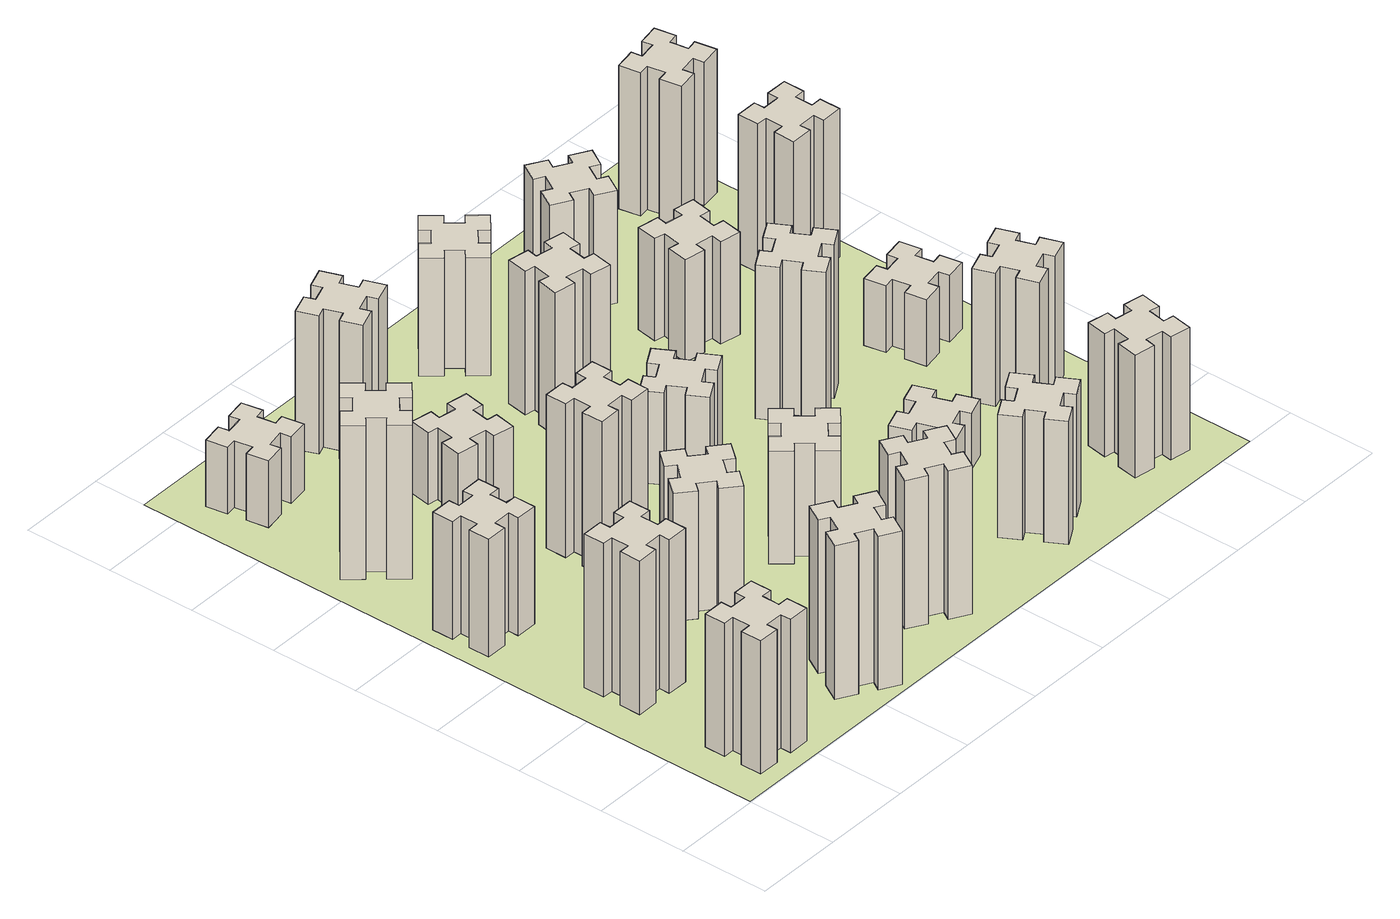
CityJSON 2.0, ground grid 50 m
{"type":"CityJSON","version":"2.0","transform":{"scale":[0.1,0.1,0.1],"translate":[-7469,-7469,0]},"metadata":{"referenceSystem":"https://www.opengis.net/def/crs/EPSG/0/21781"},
"CityObjects":{
"building1":{"type":"Building","attributes":{"class":"1000","function":"1000","usage":"1000","yearOfConstruction":2016,"roofType":"1000","measuredHeight":78,"storeysAboveGround":30,"storeysBelowGround":0},"geometry":[{"type":"Solid","lod":"1","boundaries":[[[[0,1,2,3,4,5,6,7,8,9,10,11,12,13,14,15,16,17,18,19]],[[17,16,20,21]],[[16,15,22,20]],[[15,14,23,22]],[[14,13,24,23]],[[13,12,25,24]],[[12,11,26,25]],[[11,10,27,26]],[[10,9,28,27]],[[9,8,29,28]],[[8,7,30,29]],[[7,6,31,30]],[[6,5,32,31]],[[5,4,33,32]],[[4,3,34,33]],[[3,2,35,34]],[[2,1,36,35]],[[1,0,37,36]],[[0,19,38,37]],[[19,18,39,38]],[[18,17,21,39]],[[24,25,26,27,28,29,30,31,32,33,34,35,36,37,38,39,21,20,22,23]]]]}]},
"building2":{"type":"Building","attributes":{"class":"1000","function":"1000","usage":"1000","yearOfConstruction":2016,"roofType":"1000","measuredHeight":90,"storeysAboveGround":30,"storeysBelowGround":0},"geometry":[{"type":"Solid","lod":"1","boundaries":[[[[40,41,42,43,44,45,46,47,48,49,50,51,52,53,54,55,56,57,58,59]],[[57,56,60,61]],[[56,55,62,60]],[[55,54,63,62]],[[54,53,64,63]],[[53,52,65,64]],[[52,51,66,65]],[[51,50,67,66]],[[50,49,68,67]],[[49,48,69,68]],[[48,47,70,69]],[[47,46,71,70]],[[46,45,72,71]],[[45,44,73,72]],[[44,43,74,73]],[[43,42,75,74]],[[42,41,76,75]],[[41,40,77,76]],[[40,59,78,77]],[[59,58,79,78]],[[58,57,61,79]],[[64,65,66,67,68,69,70,71,72,73,74,75,76,77,78,79,61,60,62,63]]]]}]},
"building3":{"type":"Building","attributes":{"class":"1000","function":"1000","usage":"1000","yearOfConstruction":2016,"roofType":"1000","measuredHeight":69,"storeysAboveGround":30,"storeysBelowGround":0},"geometry":[{"type":"Solid","lod":"1","boundaries":[[[[80,81,82,83,84,85,86,87,88,89,90,91,92,93,94,95,96,97,98,99]],[[97,96,100,101]],[[96,95,102,100]],[[95,94,103,102]],[[94,93,104,103]],[[93,92,105,104]],[[92,91,106,105]],[[91,90,107,106]],[[90,89,108,107]],[[89,88,109,108]],[[88,87,110,109]],[[87,86,111,110]],[[86,85,112,111]],[[85,84,113,112]],[[84,83,114,113]],[[83,82,115,114]],[[82,81,116,115]],[[81,80,117,116]],[[80,99,118,117]],[[99,98,119,118]],[[98,97,101,119]],[[104,105,106,107,108,109,110,111,112,113,114,115,116,117,118,119,101,100,102,103]]]]}]},
"building4":{"type":"Building","attributes":{"class":"1000","function":"1000","usage":"1000","yearOfConstruction":2016,"roofType":"1000","measuredHeight":90,"storeysAboveGround":30,"storeysBelowGround":0},"geometry":[{"type":"Solid","lod":"1","boundaries":[[[[120,121,122,123,124,125,126,127,128,129,130,131,132,133,134,135,136,137,138,139]],[[137,136,140,141]],[[136,135,142,140]],[[135,134,143,142]],[[134,133,144,143]],[[133,132,145,144]],[[132,131,146,145]],[[131,130,147,146]],[[130,129,148,147]],[[129,128,149,148]],[[128,127,150,149]],[[127,126,151,150]],[[126,125,152,151]],[[125,124,153,152]],[[124,123,154,153]],[[123,122,155,154]],[[122,121,156,155]],[[121,120,157,156]],[[120,139,158,157]],[[139,138,159,158]],[[138,137,141,159]],[[144,145,146,147,148,149,150,151,152,153,154,155,156,157,158,159,141,140,142,143]]]]}]},
"building5":{"type":"Building","attributes":{"class":"1000","function":"1000","usage":"1000","yearOfConstruction":2016,"roofType":"1000","measuredHeight":90,"storeysAboveGround":30,"storeysBelowGround":0},"geometry":[{"type":"Solid","lod":"1","boundaries":[[[[160,161,162,163,164,165,166,167,168,169,170,171,172,173,174,175,176,177,178,179]],[[177,176,180,181]],[[176,175,182,180]],[[175,174,183,182]],[[174,173,184,183]],[[173,172,185,184]],[[172,171,186,185]],[[171,170,187,186]],[[170,169,188,187]],[[169,168,189,188]],[[168,167,190,189]],[[167,166,191,190]],[[166,165,192,191]],[[165,164,193,192]],[[164,163,194,193]],[[163,162,195,194]],[[162,161,196,195]],[[161,160,197,196]],[[160,179,198,197]],[[179,178,199,198]],[[178,177,181,199]],[[184,185,186,187,188,189,190,191,192,193,194,195,196,197,198,199,181,180,182,183]]]]}]},
"building6":{"type":"Building","attributes":{"class":"1000","function":"1000","usage":"1000","yearOfConstruction":2016,"roofType":"1000","measuredHeight":39,"storeysAboveGround":30,"storeysBelowGround":0},"geometry":[{"type":"Solid","lod":"1","boundaries":[[[[200,201,202,203,204,205,206,207,208,209,210,211,212,213,214,215,216,217,218,219]],[[217,216,220,221]],[[216,215,222,220]],[[215,214,223,222]],[[214,213,224,223]],[[213,212,225,224]],[[212,211,226,225]],[[211,210,227,226]],[[210,209,228,227]],[[209,208,229,228]],[[208,207,230,229]],[[207,206,231,230]],[[206,205,232,231]],[[205,204,233,232]],[[204,203,234,233]],[[203,202,235,234]],[[202,201,236,235]],[[201,200,237,236]],[[200,219,238,237]],[[219,218,239,238]],[[218,217,221,239]],[[224,225,226,227,228,229,230,231,232,233,234,235,236,237,238,239,221,220,222,223]]]]}]},
"building7":{"type":"Building","attributes":{"class":"1000","function":"1000","usage":"1000","yearOfConstruction":2016,"roofType":"1000","measuredHeight":75,"storeysAboveGround":30,"storeysBelowGround":0},"geometry":[{"type":"Solid","lod":"1","boundaries":[[[[240,241,242,243,244,245,246,247,248,249,250,251,252,253,254,255,256,257,258,259]],[[257,256,260,261]],[[256,255,262,260]],[[255,254,263,262]],[[254,253,264,263]],[[253,252,265,264]],[[252,251,266,265]],[[251,250,267,266]],[[250,249,268,267]],[[249,248,269,268]],[[248,247,270,269]],[[247,246,271,270]],[[246,245,272,271]],[[245,244,273,272]],[[244,243,274,273]],[[243,242,275,274]],[[242,241,276,275]],[[241,240,277,276]],[[240,259,278,277]],[[259,258,279,278]],[[258,257,261,279]],[[264,265,266,267,268,269,270,271,272,273,274,275,276,277,278,279,261,260,262,263]]]]}]},
"building8":{"type":"Building","attributes":{"class":"1000","function":"1000","usage":"1000","yearOfConstruction":2016,"roofType":"1000","measuredHeight":90,"storeysAboveGround":30,"storeysBelowGround":0},"geometry":[{"type":"Solid","lod":"1","boundaries":[[[[280,281,282,283,284,285,286,287,288,289,290,291,292,293,294,295,296,297,298,299]],[[297,296,300,301]],[[296,295,302,300]],[[295,294,303,302]],[[294,293,304,303]],[[293,292,305,304]],[[292,291,306,305]],[[291,290,307,306]],[[290,289,308,307]],[[289,288,309,308]],[[288,287,310,309]],[[287,286,311,310]],[[286,285,312,311]],[[285,284,313,312]],[[284,283,314,313]],[[283,282,315,314]],[[282,281,316,315]],[[281,280,317,316]],[[280,299,318,317]],[[299,298,319,318]],[[298,297,301,319]],[[304,305,306,307,308,309,310,311,312,313,314,315,316,317,318,319,301,300,302,303]]]]}]},
"building9":{"type":"Building","attributes":{"class":"1000","function":"1000","usage":"1000","yearOfConstruction":2016,"roofType":"1000","measuredHeight":42,"storeysAboveGround":30,"storeysBelowGround":0},"geometry":[{"type":"Solid","lod":"1","boundaries":[[[[320,321,322,323,324,325,326,327,328,329,330,331,332,333,334,335,336,337,338,339]],[[337,336,340,341]],[[336,335,342,340]],[[335,334,343,342]],[[334,333,344,343]],[[333,332,345,344]],[[332,331,346,345]],[[331,330,347,346]],[[330,329,348,347]],[[329,328,349,348]],[[328,327,350,349]],[[327,326,351,350]],[[326,325,352,351]],[[325,324,353,352]],[[324,323,354,353]],[[323,322,355,354]],[[322,321,356,355]],[[321,320,357,356]],[[320,339,358,357]],[[339,338,359,358]],[[338,337,341,359]],[[344,345,346,347,348,349,350,351,352,353,354,355,356,357,358,359,341,340,342,343]]]]}]},
"building10":{"type":"Building","attributes":{"class":"1000","function":"1000","usage":"1000","yearOfConstruction":2016,"roofType":"1000","measuredHeight":87,"storeysAboveGround":30,"storeysBelowGround":0},"geometry":[{"type":"Solid","lod":"1","boundaries":[[[[360,361,362,363,364,365,366,367,368,369,370,371,372,373,374,375,376,377,378,379]],[[377,376,380,381]],[[376,375,382,380]],[[375,374,383,382]],[[374,373,384,383]],[[373,372,385,384]],[[372,371,386,385]],[[371,370,387,386]],[[370,369,388,387]],[[369,368,389,388]],[[368,367,390,389]],[[367,366,391,390]],[[366,365,392,391]],[[365,364,393,392]],[[364,363,394,393]],[[363,362,395,394]],[[362,361,396,395]],[[361,360,397,396]],[[360,379,398,397]],[[379,378,399,398]],[[378,377,381,399]],[[384,385,386,387,388,389,390,391,392,393,394,395,396,397,398,399,381,380,382,383]]]]}]},
"building11":{"type":"Building","attributes":{"class":"1000","function":"1000","usage":"1000","yearOfConstruction":2016,"roofType":"1000","measuredHeight":81,"storeysAboveGround":30,"storeysBelowGround":0},"geometry":[{"type":"Solid","lod":"1","boundaries":[[[[400,401,402,403,404,405,406,407,408,409,410,411,412,413,414,415,416,417,418,419]],[[417,416,420,421]],[[416,415,422,420]],[[415,414,423,422]],[[414,413,424,423]],[[413,412,425,424]],[[412,411,426,425]],[[411,410,427,426]],[[410,409,428,427]],[[409,408,429,428]],[[408,407,430,429]],[[407,406,431,430]],[[406,405,432,431]],[[405,404,433,432]],[[404,403,434,433]],[[403,402,435,434]],[[402,401,436,435]],[[401,400,437,436]],[[400,419,438,437]],[[419,418,439,438]],[[418,417,421,439]],[[424,425,426,427,428,429,430,431,432,433,434,435,436,437,438,439,421,420,422,423]]]]}]},
"building12":{"type":"Building","attributes":{"class":"1000","function":"1000","usage":"1000","yearOfConstruction":2016,"roofType":"1000","measuredHeight":66,"storeysAboveGround":30,"storeysBelowGround":0},"geometry":[{"type":"Solid","lod":"1","boundaries":[[[[440,441,442,443,444,445,446,447,448,449,450,451,452,453,454,455,456,457,458,459]],[[457,456,460,461]],[[456,455,462,460]],[[455,454,463,462]],[[454,453,464,463]],[[453,452,465,464]],[[452,451,466,465]],[[451,450,467,466]],[[450,449,468,467]],[[449,448,469,468]],[[448,447,470,469]],[[447,446,471,470]],[[446,445,472,471]],[[445,444,473,472]],[[444,443,474,473]],[[443,442,475,474]],[[442,441,476,475]],[[441,440,477,476]],[[440,459,478,477]],[[459,458,479,478]],[[458,457,461,479]],[[464,465,466,467,468,469,470,471,472,473,474,475,476,477,478,479,461,460,462,463]]]]}]},
"building13":{"type":"Building","attributes":{"class":"1000","function":"1000","usage":"1000","yearOfConstruction":2016,"roofType":"1000","measuredHeight":54,"storeysAboveGround":30,"storeysBelowGround":0},"geometry":[{"type":"Solid","lod":"1","boundaries":[[[[480,481,482,483,484,485,486,487,488,489,490,491,492,493,494,495,496,497,498,499]],[[497,496,500,501]],[[496,495,502,500]],[[495,494,503,502]],[[494,493,504,503]],[[493,492,505,504]],[[492,491,506,505]],[[491,490,507,506]],[[490,489,508,507]],[[489,488,509,508]],[[488,487,510,509]],[[487,486,511,510]],[[486,485,512,511]],[[485,484,513,512]],[[484,483,514,513]],[[483,482,515,514]],[[482,481,516,515]],[[481,480,517,516]],[[480,499,518,517]],[[499,498,519,518]],[[498,497,501,519]],[[504,505,506,507,508,509,510,511,512,513,514,515,516,517,518,519,501,500,502,503]]]]}]},
"building14":{"type":"Building","attributes":{"class":"1000","function":"1000","usage":"1000","yearOfConstruction":2016,"roofType":"1000","measuredHeight":84,"storeysAboveGround":30,"storeysBelowGround":0},"geometry":[{"type":"Solid","lod":"1","boundaries":[[[[520,521,522,523,524,525,526,527,528,529,530,531,532,533,534,535,536,537,538,539]],[[537,536,540,541]],[[536,535,542,540]],[[535,534,543,542]],[[534,533,544,543]],[[533,532,545,544]],[[532,531,546,545]],[[531,530,547,546]],[[530,529,548,547]],[[529,528,549,548]],[[528,527,550,549]],[[527,526,551,550]],[[526,525,552,551]],[[525,524,553,552]],[[524,523,554,553]],[[523,522,555,554]],[[522,521,556,555]],[[521,520,557,556]],[[520,539,558,557]],[[539,538,559,558]],[[538,537,541,559]],[[544,545,546,547,548,549,550,551,552,553,554,555,556,557,558,559,541,540,542,543]]]]}]},
"building15":{"type":"Building","attributes":{"class":"1000","function":"1000","usage":"1000","yearOfConstruction":2016,"roofType":"1000","measuredHeight":72,"storeysAboveGround":30,"storeysBelowGround":0},"geometry":[{"type":"Solid","lod":"1","boundaries":[[[[560,561,562,563,564,565,566,567,568,569,570,571,572,573,574,575,576,577,578,579]],[[577,576,580,581]],[[576,575,582,580]],[[575,574,583,582]],[[574,573,584,583]],[[573,572,585,584]],[[572,571,586,585]],[[571,570,587,586]],[[570,569,588,587]],[[569,568,589,588]],[[568,567,590,589]],[[567,566,591,590]],[[566,565,592,591]],[[565,564,593,592]],[[564,563,594,593]],[[563,562,595,594]],[[562,561,596,595]],[[561,560,597,596]],[[560,579,598,597]],[[579,578,599,598]],[[578,577,581,599]],[[584,585,586,587,588,589,590,591,592,593,594,595,596,597,598,599,581,580,582,583]]]]}]},
"building16":{"type":"Building","attributes":{"class":"1000","function":"1000","usage":"1000","yearOfConstruction":2016,"roofType":"1000","measuredHeight":69,"storeysAboveGround":30,"storeysBelowGround":0},"geometry":[{"type":"Solid","lod":"1","boundaries":[[[[600,601,602,603,604,605,606,607,608,609,610,611,612,613,614,615,616,617,618,619]],[[617,616,620,621]],[[616,615,622,620]],[[615,614,623,622]],[[614,613,624,623]],[[613,612,625,624]],[[612,611,626,625]],[[611,610,627,626]],[[610,609,628,627]],[[609,608,629,628]],[[608,607,630,629]],[[607,606,631,630]],[[606,605,632,631]],[[605,604,633,632]],[[604,603,634,633]],[[603,602,635,634]],[[602,601,636,635]],[[601,600,637,636]],[[600,619,638,637]],[[619,618,639,638]],[[618,617,621,639]],[[624,625,626,627,628,629,630,631,632,633,634,635,636,637,638,639,621,620,622,623]]]]}]},
"building17":{"type":"Building","attributes":{"class":"1000","function":"1000","usage":"1000","yearOfConstruction":2016,"roofType":"1000","measuredHeight":33,"storeysAboveGround":30,"storeysBelowGround":0},"geometry":[{"type":"Solid","lod":"1","boundaries":[[[[640,641,642,643,644,645,646,647,648,649,650,651,652,653,654,655,656,657,658,659]],[[657,656,660,661]],[[656,655,662,660]],[[655,654,663,662]],[[654,653,664,663]],[[653,652,665,664]],[[652,651,666,665]],[[651,650,667,666]],[[650,649,668,667]],[[649,648,669,668]],[[648,647,670,669]],[[647,646,671,670]],[[646,645,672,671]],[[645,644,673,672]],[[644,643,674,673]],[[643,642,675,674]],[[642,641,676,675]],[[641,640,677,676]],[[640,659,678,677]],[[659,658,679,678]],[[658,657,661,679]],[[664,665,666,667,668,669,670,671,672,673,674,675,676,677,678,679,661,660,662,663]]]]}]},
"building18":{"type":"Building","attributes":{"class":"1000","function":"1000","usage":"1000","yearOfConstruction":2016,"roofType":"1000","measuredHeight":90,"storeysAboveGround":30,"storeysBelowGround":0},"geometry":[{"type":"Solid","lod":"1","boundaries":[[[[680,681,682,683,684,685,686,687,688,689,690,691,692,693,694,695,696,697,698,699]],[[697,696,700,701]],[[696,695,702,700]],[[695,694,703,702]],[[694,693,704,703]],[[693,692,705,704]],[[692,691,706,705]],[[691,690,707,706]],[[690,689,708,707]],[[689,688,709,708]],[[688,687,710,709]],[[687,686,711,710]],[[686,685,712,711]],[[685,684,713,712]],[[684,683,714,713]],[[683,682,715,714]],[[682,681,716,715]],[[681,680,717,716]],[[680,699,718,717]],[[699,698,719,718]],[[698,697,701,719]],[[704,705,706,707,708,709,710,711,712,713,714,715,716,717,718,719,701,700,702,703]]]]}]},
"building19":{"type":"Building","attributes":{"class":"1000","function":"1000","usage":"1000","yearOfConstruction":2016,"roofType":"1000","measuredHeight":72,"storeysAboveGround":30,"storeysBelowGround":0},"geometry":[{"type":"Solid","lod":"1","boundaries":[[[[720,721,722,723,724,725,726,727,728,729,730,731,732,733,734,735,736,737,738,739]],[[737,736,740,741]],[[736,735,742,740]],[[735,734,743,742]],[[734,733,744,743]],[[733,732,745,744]],[[732,731,746,745]],[[731,730,747,746]],[[730,729,748,747]],[[729,728,749,748]],[[728,727,750,749]],[[727,726,751,750]],[[726,725,752,751]],[[725,724,753,752]],[[724,723,754,753]],[[723,722,755,754]],[[722,721,756,755]],[[721,720,757,756]],[[720,739,758,757]],[[739,738,759,758]],[[738,737,741,759]],[[744,745,746,747,748,749,750,751,752,753,754,755,756,757,758,759,741,740,742,743]]]]}]},
"building20":{"type":"Building","attributes":{"class":"1000","function":"1000","usage":"1000","yearOfConstruction":2016,"roofType":"1000","measuredHeight":60,"storeysAboveGround":30,"storeysBelowGround":0},"geometry":[{"type":"Solid","lod":"1","boundaries":[[[[760,761,762,763,764,765,766,767,768,769,770,771,772,773,774,775,776,777,778,779]],[[777,776,780,781]],[[776,775,782,780]],[[775,774,783,782]],[[774,773,784,783]],[[773,772,785,784]],[[772,771,786,785]],[[771,770,787,786]],[[770,769,788,787]],[[769,768,789,788]],[[768,767,790,789]],[[767,766,791,790]],[[766,765,792,791]],[[765,764,793,792]],[[764,763,794,793]],[[763,762,795,794]],[[762,761,796,795]],[[761,760,797,796]],[[760,779,798,797]],[[779,778,799,798]],[[778,777,781,799]],[[784,785,786,787,788,789,790,791,792,793,794,795,796,797,798,799,781,780,782,783]]]]}]},
"building21":{"type":"Building","attributes":{"class":"1000","function":"1000","usage":"1000","yearOfConstruction":2016,"roofType":"1000","measuredHeight":66,"storeysAboveGround":30,"storeysBelowGround":0},"geometry":[{"type":"Solid","lod":"1","boundaries":[[[[800,801,802,803,804,805,806,807,808,809,810,811,812,813,814,815,816,817,818,819]],[[817,816,820,821]],[[816,815,822,820]],[[815,814,823,822]],[[814,813,824,823]],[[813,812,825,824]],[[812,811,826,825]],[[811,810,827,826]],[[810,809,828,827]],[[809,808,829,828]],[[808,807,830,829]],[[807,806,831,830]],[[806,805,832,831]],[[805,804,833,832]],[[804,803,834,833]],[[803,802,835,834]],[[802,801,836,835]],[[801,800,837,836]],[[800,819,838,837]],[[819,818,839,838]],[[818,817,821,839]],[[824,825,826,827,828,829,830,831,832,833,834,835,836,837,838,839,821,820,822,823]]]]}]},
"building22":{"type":"Building","attributes":{"class":"1000","function":"1000","usage":"1000","yearOfConstruction":2016,"roofType":"1000","measuredHeight":78,"storeysAboveGround":30,"storeysBelowGround":0},"geometry":[{"type":"Solid","lod":"1","boundaries":[[[[840,841,842,843,844,845,846,847,848,849,850,851,852,853,854,855,856,857,858,859]],[[857,856,860,861]],[[856,855,862,860]],[[855,854,863,862]],[[854,853,864,863]],[[853,852,865,864]],[[852,851,866,865]],[[851,850,867,866]],[[850,849,868,867]],[[849,848,869,868]],[[848,847,870,869]],[[847,846,871,870]],[[846,845,872,871]],[[845,844,873,872]],[[844,843,874,873]],[[843,842,875,874]],[[842,841,876,875]],[[841,840,877,876]],[[840,859,878,877]],[[859,858,879,878]],[[858,857,861,879]],[[864,865,866,867,868,869,870,871,872,873,874,875,876,877,878,879,861,860,862,863]]]]}]},
"building23":{"type":"Building","attributes":{"class":"1000","function":"1000","usage":"1000","yearOfConstruction":2016,"roofType":"1000","measuredHeight":39,"storeysAboveGround":30,"storeysBelowGround":0},"geometry":[{"type":"Solid","lod":"1","boundaries":[[[[880,881,882,883,884,885,886,887,888,889,890,891,892,893,894,895,896,897,898,899]],[[897,896,900,901]],[[896,895,902,900]],[[895,894,903,902]],[[894,893,904,903]],[[893,892,905,904]],[[892,891,906,905]],[[891,890,907,906]],[[890,889,908,907]],[[889,888,909,908]],[[888,887,910,909]],[[887,886,911,910]],[[886,885,912,911]],[[885,884,913,912]],[[884,883,914,913]],[[883,882,915,914]],[[882,881,916,915]],[[881,880,917,916]],[[880,899,918,917]],[[899,898,919,918]],[[898,897,901,919]],[[904,905,906,907,908,909,910,911,912,913,914,915,916,917,918,919,901,900,902,903]]]]}]},
"building24":{"type":"Building","attributes":{"class":"1000","function":"1000","usage":"1000","yearOfConstruction":2016,"roofType":"1000","measuredHeight":87,"storeysAboveGround":30,"storeysBelowGround":0},"geometry":[{"type":"Solid","lod":"1","boundaries":[[[[920,921,922,923,924,925,926,927,928,929,930,931,932,933,934,935,936,937,938,939]],[[937,936,940,941]],[[936,935,942,940]],[[935,934,943,942]],[[934,933,944,943]],[[933,932,945,944]],[[932,931,946,945]],[[931,930,947,946]],[[930,929,948,947]],[[929,928,949,948]],[[928,927,950,949]],[[927,926,951,950]],[[926,925,952,951]],[[925,924,953,952]],[[924,923,954,953]],[[923,922,955,954]],[[922,921,956,955]],[[921,920,957,956]],[[920,939,958,957]],[[939,938,959,958]],[[938,937,941,959]],[[944,945,946,947,948,949,950,951,952,953,954,955,956,957,958,959,941,940,942,943]]]]}]},
"building25":{"type":"Building","attributes":{"class":"1000","function":"1000","usage":"1000","yearOfConstruction":2016,"roofType":"1000","measuredHeight":84,"storeysAboveGround":30,"storeysBelowGround":0},"geometry":[{"type":"Solid","lod":"1","boundaries":[[[[960,961,962,963,964,965,966,967,968,969,970,971,972,973,974,975,976,977,978,979]],[[977,976,980,981]],[[976,975,982,980]],[[975,974,983,982]],[[974,973,984,983]],[[973,972,985,984]],[[972,971,986,985]],[[971,970,987,986]],[[970,969,988,987]],[[969,968,989,988]],[[968,967,990,989]],[[967,966,991,990]],[[966,965,992,991]],[[965,964,993,992]],[[964,963,994,993]],[[963,962,995,994]],[[962,961,996,995]],[[961,960,997,996]],[[960,979,998,997]],[[979,978,999,998]],[[978,977,981,999]],[[984,985,986,987,988,989,990,991,992,993,994,995,996,997,998,999,981,980,982,983]]]]}]},
"landuse1":{"type":"LandUse","attributes":{"name":"plot1","function":"1010"},"geometry":[{"type":"MultiSurface","lod":"1","boundaries":[[[1000,1001,1002,1003]]]}]}
},
"vertices":[
[265,325,0],[265,225,0],[205,225,0],[205,105,0],[325,105,0],[325,165,0],[425,165,0],[425,105,0],[545,105,0],[545,225,0],[485,225,0],[485,325,0],[545,325,0],[545,445,0],[425,445,0],[425,385,0],[325,385,0],[325,445,0],[205,445,0],[205,325,0],[325,385,780],[325,445,780],[425,385,780],[425,445,780],[545,445,780],[545,325,780],[485,325,780],[485,225,780],[545,225,780],[545,105,780],[425,105,780],[425,165,780],[325,165,780],[325,105,780],[205,105,780],[205,225,780],[265,225,780],[265,325,780],[205,325,780],[205,445,780],
[265,1065,0],[265,965,0],[205,965,0],[205,845,0],[325,845,0],[325,905,0],[425,905,0],[425,845,0],[545,845,0],[545,965,0],[485,965,0],[485,1065,0],[545,1065,0],[545,1185,0],[425,1185,0],[425,1125,0],[325,1125,0],[325,1185,0],[205,1185,0],[205,1065,0],[325,1125,900],[325,1185,900],[425,1125,900],[425,1185,900],[545,1185,900],[545,1065,900],[485,1065,900],[485,965,900],[545,965,900],[545,845,900],[425,845,900],[425,905,900],[325,905,900],[325,845,900],[205,845,900],[205,965,900],[265,965,900],[265,1065,900],[205,1065,900],[205,1185,900],
[325,1965,0],[225,1965,0],[225,2025,0],[105,2025,0],[105,1905,0],[165,1905,0],[165,1805,0],[105,1805,0],[105,1685,0],[225,1685,0],[225,1745,0],[325,1745,0],[325,1685,0],[445,1685,0],[445,1805,0],[385,1805,0],[385,1905,0],[445,1905,0],[445,2025,0],[325,2025,0],[385,1905,690],[445,1905,690],[385,1805,690],[445,1805,690],[445,1685,690],[325,1685,690],[325,1745,690],[225,1745,690],[225,1685,690],[105,1685,690],[105,1805,690],[165,1805,690],[165,1905,690],[105,1905,690],[105,2025,690],[225,2025,690],[225,1965,690],[325,1965,690],[325,2025,690],[445,2025,690],
[492,2628,0],[427,2704,0],[473,2743,0],[396,2835,0],[304,2758,0],[343,2712,0],[266,2647,0],[228,2693,0],[136,2616,0],[213,2524,0],[259,2563,0],[323,2486,0],[277,2448,0],[354,2356,0],[446,2433,0],[408,2479,0],[484,2543,0],[523,2497,0],[615,2574,0],[538,2666,0],[484,2543,900],[523,2497,900],[408,2479,900],[446,2433,900],[354,2356,900],[277,2448,900],[323,2486,900],[259,2563,900],[213,2524,900],[136,2616,900],[228,2693,900],[266,2647,900],[343,2712,900],[304,2758,900],[396,2835,900],[473,2743,900],[427,2704,900],[492,2628,900],[538,2666,900],[615,2574,900],
[1214,346,0],[1127,396,0],[1157,448,0],[1053,508,0],[993,404,0],[1045,374,0],[995,287,0],[943,317,0],[883,213,0],[987,153,0],[1017,205,0],[1104,155,0],[1074,103,0],[1178,43,0],[1238,147,0],[1186,177,0],[1236,264,0],[1288,234,0],[1348,338,0],[1244,398,0],[1236,264,900],[1288,234,900],[1186,177,900],[1238,147,900],[1178,43,900],[1074,103,900],[1104,155,900],[1017,205,900],[987,153,900],[883,213,900],[943,317,900],[995,287,900],[1045,374,900],[993,404,900],[1053,508,900],[1157,448,900],[1127,396,900],[1214,346,900],[1244,398,900],[1348,338,900],
[492,3305,0],[475,3404,0],[534,3414,0],[513,3532,0],[395,3511,0],[405,3452,0],[307,3435,0],[297,3494,0],[178,3473,0],[199,3355,0],[258,3365,0],[276,3267,0],[217,3257,0],[237,3138,0],[356,3159,0],[345,3218,0],[444,3236,0],[454,3177,0],[572,3197,0],[551,3316,0],[444,3236,390],[454,3177,390],[345,3218,390],[356,3159,390],[237,3138,390],[217,3257,390],[276,3267,390],[258,3365,390],[199,3355,390],[178,3473,390],[297,3494,390],[307,3435,390],[405,3452,390],[395,3511,390],[513,3532,390],[534,3414,390],[475,3404,390],[492,3305,390],[551,3316,390],[572,3197,390],
[1224,1267,0],[1148,1332,0],[1186,1378,0],[1094,1455,0],[1017,1363,0],[1063,1324,0],[999,1248,0],[953,1286,0],[876,1194,0],[968,1117,0],[1006,1163,0],[1083,1099,0],[1044,1053,0],[1136,976,0],[1213,1068,0],[1167,1106,0],[1232,1183,0],[1278,1144,0],[1355,1236,0],[1263,1313,0],[1232,1183,750],[1278,1144,750],[1167,1106,750],[1213,1068,750],[1136,976,750],[1044,1053,750],[1083,1099,750],[1006,1163,750],[968,1117,750],[876,1194,750],[953,1286,750],[999,1248,750],[1063,1324,750],[1017,1363,750],[1094,1455,750],[1186,1378,750],[1148,1332,750],[1224,1267,750],[1263,1313,750],[1355,1236,750],
[1165,1965,0],[1065,1965,0],[1065,2025,0],[945,2025,0],[945,1905,0],[1005,1905,0],[1005,1805,0],[945,1805,0],[945,1685,0],[1065,1685,0],[1065,1745,0],[1165,1745,0],[1165,1685,0],[1285,1685,0],[1285,1805,0],[1225,1805,0],[1225,1905,0],[1285,1905,0],[1285,2025,0],[1165,2025,0],[1225,1905,900],[1285,1905,900],[1225,1805,900],[1285,1805,900],[1285,1685,900],[1165,1685,900],[1165,1745,900],[1065,1745,900],[1065,1685,900],[945,1685,900],[945,1805,900],[1005,1805,900],[1005,1905,900],[945,1905,900],[945,2025,900],[1065,2025,900],[1065,1965,900],[1165,1965,900],[1165,2025,900],[1285,2025,900],
[1115,2527,0],[1132,2625,0],[1191,2615,0],[1212,2733,0],[1094,2754,0],[1084,2695,0],[985,2712,0],[996,2771,0],[877,2792,0],[857,2674,0],[916,2664,0],[898,2565,0],[839,2576,0],[818,2457,0],[937,2437,0],[947,2496,0],[1045,2478,0],[1035,2419,0],[1153,2398,0],[1174,2517,0],[1045,2478,420],[1035,2419,420],[947,2496,420],[937,2437,420],[818,2457,420],[839,2576,420],[898,2565,420],[916,2664,420],[857,2674,420],[877,2792,420],[996,2771,420],[985,2712,420],[1084,2695,420],[1094,2754,420],[1212,2733,420],[1191,2615,420],[1132,2625,420],[1115,2527,420],[1174,2517,420],[1153,2398,420],
[1657,305,0],[1744,255,0],[1714,203,0],[1818,143,0],[1878,247,0],[1826,277,0],[1876,364,0],[1928,334,0],[1988,438,0],[1884,498,0],[1854,446,0],[1767,496,0],[1797,548,0],[1693,608,0],[1633,504,0],[1685,474,0],[1635,387,0],[1583,417,0],[1523,313,0],[1627,253,0],[1635,387,870],[1583,417,870],[1685,474,870],[1633,504,870],[1693,608,870],[1797,548,870],[1767,496,870],[1854,446,870],[1884,498,870],[1988,438,870],[1928,334,870],[1876,364,870],[1826,277,870],[1878,247,870],[1818,143,870],[1714,203,870],[1744,255,870],[1657,305,870],[1627,253,870],[1523,313,870],
[1006,3215,0],[1100,3249,0],[1120,3193,0],[1233,3234,0],[1192,3347,0],[1136,3326,0],[1102,3420,0],[1158,3440,0],[1117,3553,0],[1004,3512,0],[1025,3456,0],[931,3422,0],[910,3478,0],[797,3437,0],[839,3324,0],[895,3345,0],[929,3251,0],[873,3230,0],[914,3117,0],[1027,3159,0],[929,3251,810],[873,3230,810],[895,3345,810],[839,3324,810],[797,3437,810],[910,3478,810],[931,3422,810],[1025,3456,810],[1004,3512,810],[1117,3553,810],[1158,3440,810],[1102,3420,810],[1136,3326,810],[1192,3347,810],[1233,3234,810],[1120,3193,810],[1100,3249,810],[1006,3215,810],[1027,3159,810],[914,3117,810],
[1788,999,0],[1864,1063,0],[1903,1017,0],[1995,1094,0],[1918,1186,0],[1872,1148,0],[1807,1224,0],[1853,1263,0],[1776,1355,0],[1684,1278,0],[1723,1232,0],[1646,1167,0],[1608,1213,0],[1516,1136,0],[1593,1044,0],[1639,1083,0],[1703,1006,0],[1657,968,0],[1734,876,0],[1826,953,0],[1703,1006,660],[1657,968,660],[1639,1083,660],[1593,1044,660],[1516,1136,660],[1608,1213,660],[1646,1167,660],[1723,1232,660],[1684,1278,660],[1776,1355,660],[1853,1263,660],[1807,1224,660],[1872,1148,660],[1918,1186,660],[1995,1094,660],[1903,1017,660],[1864,1063,660],[1788,999,660],[1826,953,660],[1734,876,660],
[1844,2076,0],[1757,2026,0],[1727,2078,0],[1623,2018,0],[1683,1914,0],[1735,1944,0],[1785,1857,0],[1733,1827,0],[1793,1723,0],[1897,1783,0],[1867,1835,0],[1954,1885,0],[1984,1833,0],[2088,1893,0],[2028,1997,0],[1976,1967,0],[1926,2054,0],[1978,2084,0],[1918,2188,0],[1814,2128,0],[1926,2054,540],[1978,2084,540],[1976,1967,540],[2028,1997,540],[2088,1893,540],[1984,1833,540],[1954,1885,540],[1867,1835,540],[1897,1783,540],[1793,1723,540],[1733,1827,540],[1785,1857,540],[1735,1944,540],[1683,1914,540],[1623,2018,540],[1727,2078,540],[1757,2026,540],[1844,2076,540],[1814,2128,540],[1918,2188,540],
[1756,2764,0],[1738,2665,0],[1679,2676,0],[1658,2557,0],[1777,2537,0],[1787,2596,0],[1885,2578,0],[1875,2519,0],[1993,2498,0],[2014,2617,0],[1955,2627,0],[1972,2725,0],[2031,2715,0],[2052,2833,0],[1934,2854,0],[1924,2795,0],[1825,2812,0],[1836,2871,0],[1717,2892,0],[1697,2774,0],[1825,2812,840],[1836,2871,840],[1924,2795,840],[1934,2854,840],[2052,2833,840],[2031,2715,840],[1972,2725,840],[1955,2627,840],[2014,2617,840],[1993,2498,840],[1875,2519,840],[1885,2578,840],[1787,2596,840],[1777,2537,840],[1658,2557,840],[1679,2676,840],[1738,2665,840],[1756,2764,840],[1697,2774,840],[1717,2892,840],
[2475,364,0],[2525,277,0],[2473,247,0],[2533,143,0],[2637,203,0],[2607,255,0],[2694,305,0],[2724,253,0],[2828,313,0],[2768,417,0],[2716,387,0],[2666,474,0],[2718,504,0],[2658,608,0],[2554,548,0],[2584,496,0],[2497,446,0],[2467,498,0],[2363,438,0],[2423,334,0],[2497,446,720],[2467,498,720],[2584,496,720],[2554,548,720],[2658,608,720],[2718,504,720],[2666,474,720],[2716,387,720],[2768,417,720],[2828,313,720],[2724,253,720],[2694,305,720],[2607,255,720],[2637,203,720],[2533,143,720],[2473,247,720],[2525,277,720],[2475,364,720],[2423,334,720],[2363,438,720],
[1888,3219,0],[1964,3283,0],[2003,3237,0],[2095,3314,0],[2018,3406,0],[1972,3368,0],[1907,3444,0],[1953,3483,0],[1876,3575,0],[1784,3498,0],[1823,3452,0],[1746,3387,0],[1708,3433,0],[1616,3356,0],[1693,3264,0],[1739,3303,0],[1803,3226,0],[1757,3188,0],[1834,3096,0],[1926,3173,0],[1803,3226,690],[1757,3188,690],[1739,3303,690],[1693,3264,690],[1616,3356,690],[1708,3433,690],[1746,3387,690],[1823,3452,690],[1784,3498,690],[1876,3575,690],[1953,3483,690],[1907,3444,690],[1972,3368,690],[2018,3406,690],[2095,3314,690],[2003,3237,690],[1964,3283,690],[1888,3219,690],[1926,3173,690],[1834,3096,690],
[2716,1006,0],[2682,1100,0],[2738,1120,0],[2697,1233,0],[2584,1192,0],[2605,1136,0],[2511,1102,0],[2490,1158,0],[2377,1117,0],[2419,1004,0],[2475,1025,0],[2509,931,0],[2453,910,0],[2494,797,0],[2607,839,0],[2586,895,0],[2680,929,0],[2700,873,0],[2813,914,0],[2772,1027,0],[2680,929,330],[2700,873,330],[2586,895,330],[2607,839,330],[2494,797,330],[2453,910,330],[2509,931,330],[2475,1025,330],[2419,1004,330],[2377,1117,330],[2490,1158,330],[2511,1102,330],[2605,1136,330],[2584,1192,330],[2697,1233,330],[2738,1120,330],[2682,1100,330],[2716,1006,330],[2772,1027,330],[2813,914,330],
[2716,1867,0],[2666,1954,0],[2718,1984,0],[2658,2088,0],[2554,2028,0],[2584,1976,0],[2497,1926,0],[2467,1978,0],[2363,1918,0],[2423,1814,0],[2475,1844,0],[2525,1757,0],[2473,1727,0],[2533,1623,0],[2637,1683,0],[2607,1735,0],[2694,1785,0],[2724,1733,0],[2828,1793,0],[2768,1897,0],[2694,1785,900],[2724,1733,900],[2607,1735,900],[2637,1683,900],[2533,1623,900],[2473,1727,900],[2525,1757,900],[2475,1844,900],[2423,1814,900],[2363,1918,900],[2467,1978,900],[2497,1926,900],[2584,1976,900],[2554,2028,900],[2658,2088,900],[2718,1984,900],[2666,1954,900],[2716,1867,900],[2768,1897,900],[2828,1793,900],
[3435,307,0],[3452,405,0],[3511,395,0],[3532,513,0],[3414,534,0],[3404,475,0],[3305,492,0],[3316,551,0],[3197,572,0],[3177,454,0],[3236,444,0],[3218,345,0],[3159,356,0],[3138,237,0],[3257,217,0],[3267,276,0],[3365,258,0],[3355,199,0],[3473,178,0],[3494,297,0],[3365,258,720],[3355,199,720],[3267,276,720],[3257,217,720],[3138,237,720],[3159,356,720],[3218,345,720],[3236,444,720],[3177,454,720],[3197,572,720],[3316,551,720],[3305,492,720],[3404,475,720],[3414,534,720],[3532,513,720],[3511,395,720],[3452,405,720],[3435,307,720],[3494,297,720],[3473,178,720],
[2596,2664,0],[2578,2565,0],[2519,2576,0],[2498,2457,0],[2617,2437,0],[2627,2496,0],[2725,2478,0],[2715,2419,0],[2833,2398,0],[2854,2517,0],[2795,2527,0],[2812,2625,0],[2871,2615,0],[2892,2733,0],[2774,2754,0],[2764,2695,0],[2665,2712,0],[2676,2771,0],[2557,2792,0],[2537,2674,0],[2665,2712,600],[2676,2771,600],[2764,2695,600],[2774,2754,600],[2892,2733,600],[2871,2615,600],[2812,2625,600],[2795,2527,600],[2854,2517,600],[2833,2398,600],[2715,2419,600],[2725,2478,600],[2627,2496,600],[2617,2437,600],[2498,2457,600],[2519,2576,600],[2578,2565,600],[2596,2664,600],[2537,2674,600],[2557,2792,600],
[2694,3306,0],[2607,3356,0],[2637,3408,0],[2533,3468,0],[2473,3364,0],[2525,3334,0],[2475,3247,0],[2423,3277,0],[2363,3173,0],[2467,3113,0],[2497,3165,0],[2584,3115,0],[2554,3063,0],[2658,3003,0],[2718,3107,0],[2666,3137,0],[2716,3224,0],[2768,3194,0],[2828,3298,0],[2724,3358,0],[2716,3224,660],[2768,3194,660],[2666,3137,660],[2718,3107,660],[2658,3003,660],[2554,3063,660],[2584,3115,660],[2497,3165,660],[2467,3113,660],[2363,3173,660],[2423,3277,660],[2475,3247,660],[2525,3334,660],[2473,3364,660],[2533,3468,660],[2637,3408,660],[2607,3356,660],[2694,3306,660],[2724,3358,660],[2828,3298,660],
[3215,1125,0],[3249,1031,0],[3193,1010,0],[3234,897,0],[3347,939,0],[3326,995,0],[3420,1029,0],[3440,973,0],[3553,1014,0],[3512,1127,0],[3456,1106,0],[3422,1200,0],[3478,1220,0],[3437,1333,0],[3324,1292,0],[3345,1236,0],[3251,1202,0],[3230,1258,0],[3117,1217,0],[3159,1104,0],[3251,1202,780],[3230,1258,780],[3345,1236,780],[3324,1292,780],[3437,1333,780],[3478,1220,780],[3422,1200,780],[3456,1106,780],[3512,1127,780],[3553,1014,780],[3440,973,780],[3420,1029,780],[3326,995,780],[3347,939,780],[3234,897,780],[3193,1010,780],[3249,1031,780],[3215,1125,780],[3159,1104,780],[3117,1217,780],
[3365,1872,0],[3267,1855,0],[3257,1914,0],[3138,1893,0],[3159,1775,0],[3218,1785,0],[3236,1687,0],[3177,1677,0],[3197,1558,0],[3316,1579,0],[3305,1638,0],[3404,1656,0],[3414,1597,0],[3532,1617,0],[3511,1736,0],[3452,1725,0],[3435,1824,0],[3494,1834,0],[3473,1952,0],[3355,1931,0],[3435,1824,390],[3494,1834,390],[3452,1725,390],[3511,1736,390],[3532,1617,390],[3414,1597,390],[3404,1656,390],[3305,1638,390],[3316,1579,390],[3197,1558,390],[3177,1677,390],[3236,1687,390],[3218,1785,390],[3159,1775,390],[3138,1893,390],[3257,1914,390],[3267,1855,390],[3365,1872,390],[3355,1931,390],[3473,1952,390],
[3485,2705,0],[3385,2705,0],[3385,2765,0],[3265,2765,0],[3265,2645,0],[3325,2645,0],[3325,2545,0],[3265,2545,0],[3265,2425,0],[3385,2425,0],[3385,2485,0],[3485,2485,0],[3485,2425,0],[3605,2425,0],[3605,2545,0],[3545,2545,0],[3545,2645,0],[3605,2645,0],[3605,2765,0],[3485,2765,0],[3545,2645,870],[3605,2645,870],[3545,2545,870],[3605,2545,870],[3605,2425,870],[3485,2425,870],[3485,2485,870],[3385,2485,870],[3385,2425,870],[3265,2425,870],[3265,2545,870],[3325,2545,870],[3325,2645,870],[3265,2645,870],[3265,2765,870],[3385,2765,870],[3385,2705,870],[3485,2705,870],[3485,2765,870],[3605,2765,870],
[3552,3305,0],[3535,3404,0],[3594,3414,0],[3573,3532,0],[3455,3511,0],[3465,3452,0],[3367,3435,0],[3357,3494,0],[3238,3473,0],[3259,3355,0],[3318,3365,0],[3336,3267,0],[3277,3257,0],[3297,3138,0],[3416,3159,0],[3405,3218,0],[3504,3236,0],[3514,3177,0],[3632,3197,0],[3611,3316,0],[3504,3236,840],[3514,3177,840],[3405,3218,840],[3416,3159,840],[3297,3138,840],[3277,3257,840],[3336,3267,840],[3318,3365,840],[3259,3355,840],[3238,3473,840],[3357,3494,840],[3367,3435,840],[3465,3452,840],[3455,3511,840],[3573,3532,840],[3594,3414,840],[3535,3404,840],[3552,3305,840],[3611,3316,840],[3632,3197,840],
[5,3705,0],[3705,3705,0],[3705,5,0],[5,5,0]
]}
